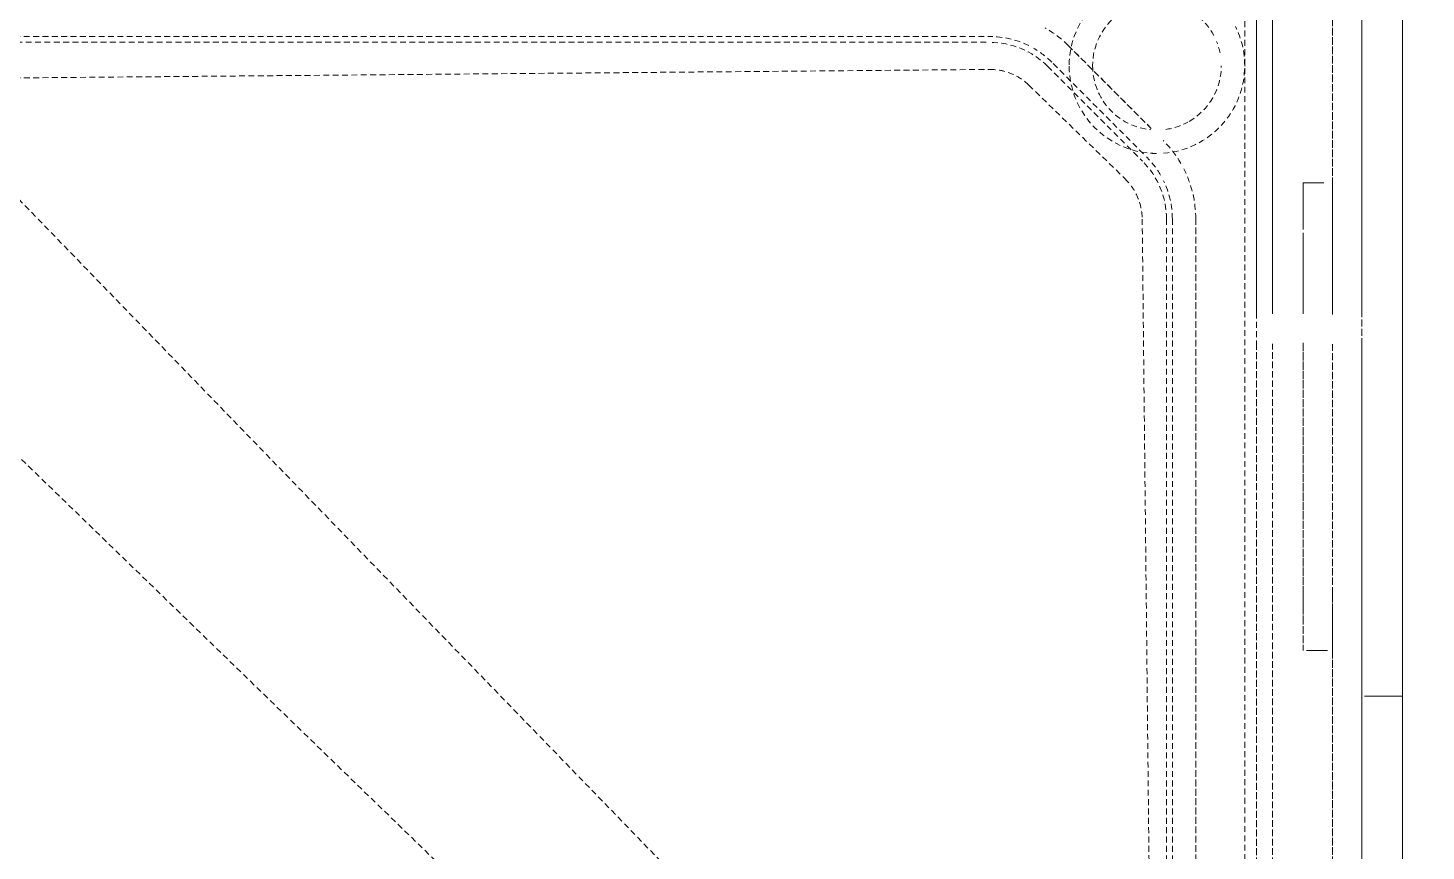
# Model space of a CAD drawing. Header units: millimetres. Extents: x -10915 to 62537, y -37640 to 44223.
# Drawn here: x 47159.5 to 47398.5, y 8685.2 to 8825.9 of the extents above; entities that cross this region are included whole.
import ezdxf

# ---------------------------------------------------------------- set-up
doc = ezdxf.new("R2010")
doc.units = ezdxf.units.MM
doc.linetypes.add('200_ШТРИХ_ш1п0_6_', pattern=[1.6, 1, -0.6])
for name, color, linetype, lineweight in [('Перекрытие штриховка', 7, 'Continuous', 18), ('Сантехника', 7, 'Continuous', 18), ('Стены отделка', 7, 'Continuous', 30)]:
    doc.layers.add(name, color=color, linetype=linetype, lineweight=lineweight)

# ---------------------------------------------------------------- blocks, each defined once
blk = doc.blocks.new('Reece_Tap_Wolfen_Drinking-Fountain - 10 L_Stainless Steel-7189108-План полов 4-го этажа')
at = {"layer": 'Сантехника', "color": 253, "linetype": '200_ШТРИХ_ш1п0_6_', "true_color": 0xa3a3a3}
for p, q in [((149.99, 138.97), (149.99, 100)), ((135, 134), (135, -134)), ((135, 134), (135, -134)), ((137, 134), (137, 77.6)), ((139.73, 77.6), (139.73, 135.2)), ((155, 77.6), (155, 110)), ((145, 100), (148.53, 100)), ((149.99, 100), (149.99, 98.72)), ((149.99, 100), (149.99, 77.47)), ((149.99, 98.72), (149.99, 90.37)), ((149.99, 77.47), (149.99, 90.37)), ((155, 78), (155, 72)), ((155, 78), (155, 72)), ((137, 72.4), (137, -72.4)), ((139.73, -72.4), (139.73, 72.47)), ((149.99, 72.4), (149.99, 20)), ((149.99, 29.63), (149.99, 72.4)), ((155, -72.4), (155, 72.4)), ((149.99, 29.63), (149.99, 20)), ((149.14, 20), (145.56, 20)), ((149.99, 20), (149.99, -20))]:
    blk.add_line(p, q, dxfattribs=at)
at = {"layer": 'Сантехника', "color": 251, "linetype": '200_ШТРИХ_ш1п0_6_', "true_color": 0x666666}
for p, q in [((149.99, 77.47), (149.99, 138.97)), ((137, 77.6), (137, 134)), ((139.73, 135.2), (139.73, 77.6)), ((155, 110), (155, 134)), ((-104.11, 125), (91.41, 125)), ((-104.11, 125), (91.41, 125)), ((119.01, 109.27), (104.85, 123.44)), ((104.85, 123.44), (119.01, 109.27)), ((102.28, 120.35), (118.01, 104.61)), ((102.28, 120.35), (118.01, 104.61)), ((155, 114), (155, 110)), ((155, 114), (155, 110)), ((155, 110), (155, -110)), ((155, -110), (155, 110)), ((122.63, 93.79), (122.63, -122.55)), ((122.63, 93.79), (122.63, -122.55)), ((126.63, -126.25), (126.63, 93.79)), ((126.63, 93.79), (126.63, -126.25)), ((137, 72), (137, 78)), ((137, 72), (137, 78)), ((137, -72.4), (137, 72.4)), ((139.73, 72.47), (139.73, -72.4)), ((149.99, -72.53), (149.99, 72.4))]:
    blk.add_line(p, q, dxfattribs=at)
at = {"layer": 'Сантехника', "linetype": '200_ШТРИХ_ш1п0_6_'}
for p, q in [((155, -134), (155, 134)), ((-113.38, 124), (91.41, 124)), ((101.31, 119.9), (117.52, 103.69)), ((-94.5, 117.74), (91.41, 119.36)), ((61.95, -43.63), (-94.5, 117.74)), ((98.09, 116.68), (114.53, 100.69)), ((117.48, 93.79), (119.74, -119.74)), ((121.63, 93.79), (121.63, -121.63)), ((-115.44, 92.77), (43.88, -61.7))]:
    blk.add_line(p, q, dxfattribs=at)
at = {"layer": 'Сантехника', "color": 7, "linetype": '200_ШТРИХ_ш1п0_6_', "true_color": 0xfdfdfd}
for p, q in [((145, 92.74), (145, 100)), ((145, 77.6), (145, 100)), ((145, 90.37), (145, 100)), ((145, 77.6), (145, 100)), ((145, 90.37), (145, 100)), ((145, 77.6), (145, 100)), ((145, 95), (145, 100)), ((145, 77.6), (145, 100)), ((145, 90.37), (145, 100)), ((145, 77.6), (145, 100)), ((145, 90.37), (145, 100)), ((145, 77.6), (145, 100)), ((145, 90.37), (145, 100)), ((145, 77.6), (145, 100)), ((145, 95), (145, 100)), ((145, 77.6), (145, 100)), ((145, 97.02), (145, 100)), ((145, 77.6), (145, 100)), ((148.53, 100), (145, 100)), ((145, 100), (148.53, 100)), ((145, 100), (148.53, 100)), ((145, 100), (148.53, 100)), ((145, 100), (148.53, 100)), ((145, 100), (148.53, 100)), ((145, 100), (148.53, 100)), ((145, 100), (148.53, 100)), ((149.99, 100), (149.99, 77.47)), ((149.99, 100), (149.99, 77.47)), ((149.99, 100), (149.99, 90.37)), ((149.99, 100), (149.99, 90.37)), ((149.99, 100), (149.99, 77.47)), ((149.99, 100), (149.99, 95)), ((149.99, 100), (149.99, 77.47)), ((149.99, 100), (149.99, 90.37)), ((149.99, 100), (149.99, 77.47)), ((149.99, 100), (149.99, 95)), ((149.99, 100), (149.99, 77.47)), ((149.99, 100), (149.99, 90.37)), ((149.99, 100), (149.99, 77.47)), ((149.99, 100), (149.99, 90.37)), ((149.99, 100), (149.99, 77.47)), ((149.99, 100), (149.99, 90.37)), ((149.99, 100), (149.99, 77.47)), ((145, 95), (145, 97.02)), ((145, 90.37), (145, 95)), ((145, 90.37), (145, 95)), ((145, 92.74), (145, 95)), ((149.99, 95), (149.99, 90.37)), ((149.99, 95), (149.99, 90.37)), ((145, 90.37), (145, 92.74)), ((145, 90.37), (145, 92.74)), ((145, 90.37), (145, 77.6)), ((145, 90.37), (145, 77.6)), ((145, 90.37), (145, 77.6)), ((145, 90.37), (145, 77.6)), ((145, 90.37), (145, 77.6)), ((145, 90.37), (145, 77.6)), ((145, 90.37), (145, 77.6)), ((145, 90.37), (145, 77.6)), ((145, 90.37), (145, 77.6)), ((149.99, 77.47), (149.99, 90.37)), ((149.99, 77.47), (149.99, 90.37)), ((149.99, 77.47), (149.99, 90.37)), ((149.99, 77.47), (149.99, 90.37)), ((149.99, 77.47), (149.99, 90.37)), ((149.99, 77.47), (149.99, 90.37)), ((149.99, 77.47), (149.99, 90.37)), ((149.99, 77.47), (149.99, 90.37)), ((145, 72.61), (145, 29.63)), ((145, 20), (145, 72.61)), ((145, 72.61), (145, 29.63)), ((145, 20), (145, 72.61)), ((145, 72.61), (145, 29.63)), ((145, 20), (145, 72.61)), ((145, 72.61), (145, 29.63)), ((145, 20), (145, 72.61)), ((145, 72.61), (145, 29.63)), ((145, 20), (145, 72.61)), ((145, 72.61), (145, 29.63)), ((145, 20), (145, 72.61)), ((145, 72.61), (145, 29.63)), ((145, 20), (145, 72.61)), ((145, 72.61), (145, 29.63)), ((145, 20), (145, 72.61)), ((145, 72.61), (145, 29.63)), ((145, 20), (145, 72.61)), ((149.99, 72.4), (149.99, 20)), ((149.99, 72.4), (149.99, 20)), ((149.99, 29.63), (149.99, 72.4)), ((149.99, 72.4), (149.99, 20)), ((149.99, 29.63), (149.99, 72.4)), ((149.99, 72.4), (149.99, 20)), ((149.99, 29.63), (149.99, 72.4)), ((149.99, 72.4), (149.99, 20)), ((149.99, 29.63), (149.99, 72.4)), ((149.99, 72.4), (149.99, 20)), ((149.99, 29.63), (149.99, 72.4)), ((149.99, 72.4), (149.99, 20)), ((149.99, 29.63), (149.99, 72.4)), ((149.99, 72.4), (149.99, 20)), ((149.99, 29.63), (149.99, 72.4)), ((149.99, 72.4), (149.99, 20)), ((149.99, 29.63), (149.99, 72.4)), ((145, 20), (145, 29.63)), ((145, 20), (145, 29.63)), ((145, 20), (145, 29.63)), ((145, 25), (145, 29.63)), ((145, 20), (145, 29.63)), ((145, 20), (145, 29.63)), ((145, 20), (145, 29.63)), ((145, 27.26), (145, 29.63)), ((145, 25), (145, 29.63)), ((149.99, 29.63), (149.99, 20)), ((149.99, 29.63), (149.99, 20)), ((149.99, 29.63), (149.99, 25)), ((149.99, 29.63), (149.99, 20)), ((149.99, 29.63), (149.99, 20)), ((149.99, 29.63), (149.99, 27.26)), ((149.99, 29.63), (149.99, 20)), ((149.99, 29.63), (149.99, 20)), ((145, 25), (145, 27.26)), ((149.99, 27.26), (149.99, 21.28)), ((145, 22.98), (145, 25)), ((145, 21.28), (145, 25)), ((145, 22.98), (145, 25)), ((149.99, 25), (149.99, 20)), ((145, 20), (145, 22.98)), ((145, 21.28), (145, 22.98)), ((145, 20), (145, 21.28)), ((145, 20), (145, 21.28)), ((145.56, 20), (149.14, 20)), ((149.14, 20), (145.56, 20)), ((149.14, 20), (145.56, 20)), ((149.14, 20), (145.56, 20)), ((149.14, 20), (145.56, 20)), ((149.14, 20), (145.56, 20)), ((149.14, 20), (145.56, 20)), ((149.14, 20), (145.56, 20)), ((149.99, 21.28), (149.99, 20))]:
    blk.add_line(p, q, dxfattribs=at)
at = {"layer": 'Сантехника', "color": 7, "linetype": '200_ШТРИХ_ш1п0_6_', "true_color": 0xfcfcfc}
for p, q in [((145, 95), (145, 100)), ((145, 77.6), (145, 100)), ((145, 100), (148.53, 100)), ((149.99, 100), (149.99, 98.72)), ((149.99, 100), (149.99, 77.47)), ((149.99, 98.72), (149.99, 90.37)), ((145, 90.37), (145, 95)), ((145, 90.37), (145, 77.6)), ((149.99, 77.47), (149.99, 90.37)), ((145, 72.61), (145, 29.63)), ((145, 20), (145, 72.61)), ((149.99, 72.4), (149.99, 20)), ((149.99, 29.63), (149.99, 72.4)), ((145, 27.26), (145, 29.63)), ((149.99, 29.63), (149.99, 25)), ((145, 20), (145, 27.26)), ((149.99, 25), (149.99, 20)), ((149.14, 20), (145.56, 20))]:
    blk.add_line(p, q, dxfattribs=at)
at = {"layer": 'Сантехника', "color": 7, "linetype": '200_ШТРИХ_ш1п0_6_', "true_color": 0xfafafa}
for p, q in [((145, 92.74), (145, 100)), ((145, 77.6), (145, 100)), ((145, 100), (148.53, 100)), ((149.99, 100), (149.99, 98.72)), ((149.99, 100), (149.99, 77.47)), ((149.99, 98.72), (149.99, 90.37)), ((145, 90.37), (145, 92.74)), ((145, 90.37), (145, 77.6)), ((149.99, 77.47), (149.99, 90.37)), ((145, 72.61), (145, 29.63)), ((145, 20), (145, 72.61)), ((149.99, 72.4), (149.99, 20)), ((149.99, 29.63), (149.99, 72.4)), ((145, 22.98), (145, 29.63)), ((149.99, 29.63), (149.99, 22.98)), ((145, 21.28), (145, 22.98)), ((149.99, 22.98), (149.99, 20)), ((145, 20), (145, 21.28)), ((149.14, 20), (145.56, 20))]:
    blk.add_line(p, q, dxfattribs=at)
at = {"layer": 'Сантехника', "color": 7, "linetype": '200_ШТРИХ_ш1п0_6_', "true_color": 0xf7f7f7}
for p, q in [((145, 95), (145, 100)), ((145, 77.6), (145, 100)), ((145, 100), (148.53, 100)), ((149.99, 100), (149.99, 90.37)), ((149.99, 100), (149.99, 77.47)), ((145, 92.74), (145, 95)), ((145, 90.37), (145, 92.74)), ((145, 90.37), (145, 77.6)), ((149.99, 77.47), (149.99, 90.37)), ((145, 72.61), (145, 29.63)), ((145, 20), (145, 72.61)), ((149.99, 72.4), (149.99, 20)), ((149.99, 29.63), (149.99, 72.4)), ((145, 25), (145, 29.63)), ((149.99, 29.63), (149.99, 20)), ((145, 21.28), (145, 25)), ((145, 20), (145, 21.28)), ((149.14, 20), (145.56, 20))]:
    blk.add_line(p, q, dxfattribs=at)
at = {"layer": 'Сантехника', "color": 7, "linetype": '200_ШТРИХ_ш1п0_6_', "true_color": 0xf2f2f2}
for p, q in [((145, 98.72), (145, 100)), ((145, 77.6), (145, 100)), ((145, 100), (148.53, 100)), ((145, 90.37), (145, 98.72)), ((149.99, 100), (149.99, 97.02)), ((149.99, 100), (149.99, 77.47)), ((149.99, 97.02), (149.99, 92.74)), ((149.99, 92.74), (149.99, 90.37)), ((145, 90.37), (145, 77.6)), ((149.99, 77.47), (149.99, 90.37)), ((145, 72.61), (145, 29.63)), ((145, 20), (145, 72.61)), ((149.99, 72.4), (149.99, 20)), ((149.99, 29.63), (149.99, 72.4)), ((145, 27.26), (145, 29.63)), ((149.99, 29.63), (149.99, 22.98)), ((145, 25), (145, 27.26)), ((145, 21.28), (145, 25)), ((149.99, 22.98), (149.99, 20)), ((145, 20), (145, 21.28)), ((149.14, 20), (145.56, 20))]:
    blk.add_line(p, q, dxfattribs=at)
at = {"layer": 'Сантехника', "color": 254, "linetype": '200_ШТРИХ_ш1п0_6_', "true_color": 0xeaeaea}
for p, q in [((145, 98.72), (145, 100)), ((145, 77.6), (145, 100)), ((145, 100), (148.53, 100)), ((145, 90.37), (145, 98.72)), ((149.99, 100), (149.99, 90.37)), ((149.99, 100), (149.99, 77.47)), ((145, 90.37), (145, 77.6)), ((149.99, 77.47), (149.99, 90.37)), ((145, 72.61), (145, 29.63)), ((145, 20), (145, 72.61)), ((149.99, 72.4), (149.99, 20)), ((149.99, 29.63), (149.99, 72.4)), ((145, 20), (145, 29.63)), ((149.99, 29.63), (149.99, 20)), ((149.14, 20), (145.56, 20))]:
    blk.add_line(p, q, dxfattribs=at)
at = {"layer": 'Сантехника', "color": 254, "linetype": '200_ШТРИХ_ш1п0_6_', "true_color": 0xdddddd}
for p, q in [((145, 90.37), (145, 100)), ((145, 77.6), (145, 100)), ((145, 100), (148.53, 100)), ((149.99, 100), (149.99, 95)), ((149.99, 100), (149.99, 77.47)), ((149.99, 95), (149.99, 90.37)), ((145, 90.37), (145, 77.6)), ((149.99, 77.47), (149.99, 90.37)), ((145, 72.61), (145, 29.63)), ((145, 20), (145, 72.61)), ((149.99, 72.4), (149.99, 20)), ((149.99, 29.63), (149.99, 72.4)), ((145, 27.26), (145, 29.63)), ((149.99, 29.63), (149.99, 20)), ((145, 20), (145, 27.26)), ((149.14, 20), (145.56, 20))]:
    blk.add_line(p, q, dxfattribs=at)
at = {"layer": 'Сантехника', "color": 9, "linetype": '200_ШТРИХ_ш1п0_6_', "true_color": 0xc7c7c7}
for p, q in [((145, 90.37), (145, 100)), ((145, 77.6), (145, 100)), ((145, 100), (148.53, 100)), ((149.99, 100), (149.99, 90.37)), ((149.99, 100), (149.99, 77.47)), ((145, 90.37), (145, 77.6)), ((149.99, 77.47), (149.99, 90.37)), ((145, 72.61), (145, 29.63)), ((145, 20), (145, 72.61)), ((149.99, 72.4), (149.99, 20)), ((149.99, 29.63), (149.99, 72.4)), ((145, 22.98), (145, 29.63)), ((149.99, 29.63), (149.99, 20)), ((145, 20), (145, 22.98)), ((149.14, 20), (145.56, 20))]:
    blk.add_line(p, q, dxfattribs=at)
at = {"layer": 'Сантехника', "color": 253, "linetype": '200_ШТРИХ_ш1п0_6_', "true_color": 0xa3a3a3}
for radius, start, end in [(15, 90, 180), (11, 27.9227, 78.2683), (11, 126.5536, 180), (15, 0, 26.4531), (11, 11.4338, 22.2212), (15, 180.3601, 263.7844), (11, 180, 264.6071), (15, 274.2426, 0), (11, 300, 0), (11, 277.8402, 298.6531), (15, 265.8053, 270)]:
    blk.add_arc((120, 120), radius, start, end, dxfattribs=at)
at = {"layer": 'Сантехника', "color": 251, "linetype": '200_ШТРИХ_ш1п0_6_', "true_color": 0x666666}
for centre, radius, start, end in [((91.41, 110), 15, 63.5844, 90), ((91.41, 110), 15, 63.5844, 90), ((91.41, 110), 19, 45, 59.9972), ((91.41, 110), 19, 45, 59.9972), ((91.41, 110), 15, 45, 60), ((91.41, 110), 15, 45, 60), ((107.63, 93.79), 19, 30, 45), ((107.63, 93.79), 19, 30, 45), ((107.63, 93.79), 15, 30, 45), ((107.63, 93.79), 15, 30, 45), ((107.63, 93.79), 19, 0, 26.9089), ((107.63, 93.79), 19, 0, 26.9089), ((107.63, 93.79), 15, 0, 25.8386), ((107.63, 93.79), 15, 0, 25.8386)]:
    blk.add_arc(centre, radius, start, end, dxfattribs=at)
at = {"layer": 'Сантехника', "linetype": '200_ШТРИХ_ш1п0_6_'}
for centre, start, end in [((91.41, 110), 45, 90), ((107.63, 93.79), 0, 45)]:
    blk.add_arc(centre, 14, start, end, dxfattribs=at)
for points in [[(91.41, 119.36), (92.25, 119.36), (93.87, 119.17), (96.19, 118.24), (97.49, 117.26), (98.09, 116.68)], [(114.53, 100.69), (115.15, 100.07), (116.2, 98.74), (117.23, 96.34), (117.47, 94.66), (117.48, 93.79)]]:
    blk.add_open_spline(points, degree=3, dxfattribs=at)

msp = doc.modelspace()

# ---------------------------------------------------------------- hatches: boundary and pattern name
at = {"layer": 'Перекрытие штриховка', "lineweight": 9, "true_color": 0x787878}
h = msp.add_hatch(dxfattribs=at)
h.set_pattern_fill('FP_18', color=8, style=0, pattern_type=2)
h.set_pattern_definition([(0, (9602.2, 36211.3), (0, 500), []), (90, (9602.2, 36211.3), (-500, 3e-14), [])])
h.paths.add_polyline_path([(47086.468, 8849.26), (47087.212, 8848.811), (47087.212, 8849.482)])
h.paths.add_polyline_path([(47382.331, 8845.461), (47381.412, 8844.172), (47382.639, 8844.429), (47382.553, 8844.717)])
h.paths.add_polyline_path([(48911.614, 9646.429), (48913.614, 9644.429), (48913.614, 9646.429)])
h.paths.add_polyline_path([(24278.876, 12574.426), (24278.876, 12575.226), (24278.865, 12574.434)])
h.paths.add_polyline_path([(31985.904, 8790.238), (31983.904, 8788.238), (31985.904, 8788.238)])
h.paths.add_polyline_path([(44748.18, 8627.057), (47077.5, 8627.057), (47078.181, 8833.429), (47083.106, 8846.996), (47092.141, 8852.197), (47093.31, 8852.51), (47095.821, 8853.714), (47135.503, 8854.475), (47135.503, 8864.499), (47148.494, 8864.499), (47148.494, 8854.475), (47366.5, 8853.747), (47380.753, 8847.805), (47385.581, 8841.333), (47385.581, 8838.619), (47386.771, 8837.322), (47387.5, 8771.831), (47388.635, 8627.057), (47394.5, 8627.212), (47394.5, 8979.429), (47410.5, 8979.429), (47410.5, 9518.429), (47402.5, 9518.429), (47402.5, 9528.429), (47410.5, 9528.429), (47410.5, 9634.429), (47408.5, 9634.429), (47408.5, 9646.429), (48883.614, 9646.429), (48883.614, 9770), (48893.614, 9770), (48893.614, 9646.429), (48911.614, 9646.429), (48911.614, 9770), (48923.614, 9770), (48923.614, 9879.641), (48471.614, 10662.528), (48479.409, 10667.028), (48474.409, 10675.688), (48519.442, 10701.688), (48514.442, 10710.348), (48522.236, 10714.848), (48923.614, 10019.641), (48923.614, 10920.359), (48842.236, 10779.408), (48834.442, 10783.908), (48829.442, 10775.248), (48784.409, 10801.248), (48779.409, 10792.587), (48771.614, 10797.087), (48923.614, 11060.359), (48923.614, 11170), (48911.614, 11170), (48911.614, 12109.937), (48893.614, 12109.937), (48893.614, 11170), (48883.614, 11170), (48883.614, 12081.937), (48373.189, 12081.937), (48373.189, 12091.937), (48883.614, 12091.937), (48883.614, 12109.937), (48373.189, 12109.937), (48373.189, 12613.937), (48548.684, 12613.937), (48548.556, 12616.937), (48373.189, 12616.937), (48373.189, 12626.937), (48548.822, 12626.937), (48550.822, 12814.342), (46168.189, 12814.342), (46168.189, 12626.937), (46633.189, 12626.937), (46633.189, 12616.937), (46168.189, 12616.937), (46168.189, 12613.937), (46633.189, 12613.937), (46633.189, 12109.937), (44699.094, 12109.937), (44699.094, 12141.937), (42999.094, 12141.937), (42999.094, 12109.937), (39894.565, 12109.937), (39894.565, 12141.937), (39129.809, 12141.937), (39715.349, 11803.687), (39712.201, 11798.187), (39722.14, 11792.448), (39708.64, 11769.066), (39718.599, 11763.316), (39715.349, 11757.687), (39049.809, 12141.937), (38864.565, 12141.937), (38864.565, 12109.937), (37896.849, 12109.937), (37896.826, 12111.937), (37894.826, 12111.937), (37889.952, 12525.562), (37889.835, 12525.594), (37871.951, 12525.594), (37877.06, 12091.937), (38864.565, 12091.937), (38864.565, 12081.937), (37867.177, 12081.937), (37861.796, 12525.668), (35142.497, 12532.827), (35142.668, 12542.826), (37861.832, 12535.668), (37861.773, 12538.668), (24465.876, 12572.837), (24465.876, 12423.559), (24455.876, 12423.559), (24455.876, 12573.96), (24452.876, 12573.368), (24452.876, 12423.559), (24440.876, 12423.559), (24440.876, 12420.75), (24340.876, 12420.75), (24340.876, 12430.75), (24300.876, 12430.75), (24300.876, 12420.75), (24283.876, 12420.75), (24283.876, 12423.559), (24278.876, 12423.559), (24278.876, 12574.426), (24275.876, 12574.401), (24275.876, 12423.559), (24265.876, 12423.559), (24265.876, 12574.461), (24171.376, 12574.461), (24171.376, 12455.512), (24200.876, 12455.512), (24200.876, 12443.512), (24171.376, 12443.512), (24171.376, 10935.75), (24283.876, 10935.75), (24283.876, 10960.75), (24300.876, 10960.75), (24300.876, 10950.75), (24340.876, 10950.75), (24340.876, 10960.75), (24440.876, 10960.75), (24440.876, 10935.75), (31998.904, 10935.75), (31998.904, 10730.75), (31988.904, 10730.75), (31988.904, 10925.75), (24440.876, 10925.75), (24440.876, 10922.75), (31983.904, 10922.75), (31983.904, 10920.75), (31985.904, 10920.75), (31985.904, 10730.75), (31973.904, 10730.75), (31973.904, 10645.358), (31978.404, 10647.956), (32295.904, 10098.029), (32288.11, 10093.529), (32293.11, 10084.869), (32248.077, 10058.869), (32253.077, 10050.209), (32245.283, 10045.709), (31973.904, 10515.75), (31973.904, 9245.75), (32375.283, 9940.957), (32383.077, 9936.457), (32388.077, 9945.118), (32433.11, 9919.118), (32438.11, 9927.778), (32445.904, 9923.278), (31978.404, 9113.544), (31973.904, 9116.142), (31973.904, 9030.75), (31985.904, 9030.75), (31985.904, 8790.238), (31988.904, 8790.238), (31988.904, 9030.75), (31998.904, 9030.75), (31998.904, 8803.238), (35520, 8803.238), (35520, 8793.238), (31998.904, 8793.238), (31998.904, 8790.238), (35520, 8790.238), (35520, 8758.238), (35591.506, 8758.238), (35589.838, 8761.609), (36370.865, 9212.347), (36374.034, 9206.859), (36364.075, 9201.109), (36377.575, 9177.726), (36367.615, 9171.976), (36370.784, 9166.3), (35664, 8758.238), (36550, 8758.238), (36550, 8790.238), (38699.5, 8790.238), (38699.5, 8758.238), (38771.006, 8758.238), (38769.338, 8761.609), (39550.365, 9212.347), (39553.534, 9206.859), (39543.575, 9201.109), (39557.075, 9177.726), (39547.115, 9171.976), (39550.284, 9166.3), (38843.5, 8758.238), (39729.5, 8758.238), (39729.5, 8790.238), (40041.13, 8790.238), (40041.13, 8793.238), (39729.5, 8793.238), (39729.5, 8803.238), (40041.13, 8803.238), (40041.13, 9100.345), (41961.083, 9100.345), (41961.979, 8797.99), (41963.736, 8667.057), (42381.756, 8667.057), (42381.756, 8657.057), (41963.537, 8657.057), (41963.869, 8639.057), (42381.756, 8639.057), (42381.756, 8627.057), (42431.756, 8627.057), (43271.801, 9112.057), (43291.801, 9077.416), (42511.756, 8627.057), (43451.756, 8627.057), (43451.756, 8639.057), (44175, 8639.057), (44175.031, 8637.057), (44177, 8637.057), (44177, 8627.057), (44195, 8627.057), (44195, 8657.057), (43451.756, 8657.057), (43451.756, 8667.057), (44205, 8667.057), (44205, 8627.057)])
h.paths.add_polyline_path([(41950.758, 8637.057), (41950.426, 8638.744), (41948.868, 8637.057), (41950.736, 8637.057)])
h.paths.add_polyline_path([(41950.736, 8639.057), (41953.736, 8639.057), (41953.537, 8657.057), (41950.537, 8657.057)])
h.paths.add_polyline_path([(41951.083, 8667.057), (41953.426, 8667.057), (41951.083, 8983.221), (41951.083, 9090.345), (40051.13, 9090.345), (40051.13, 8803.238), (40054.13, 8803.238), (40054.13, 9085.345), (40056.13, 9085.345), (40056.13, 9087.345), (41946.083, 9087.345), (41946.083, 9085.345), (41948.083, 9085.345), (41948.978, 8797.99), (41950.868, 8667.057)])
h.paths.add_polyline_path([(31985.904, 8758.238), (32616.756, 8758.238), (32616.728, 8778.238), (31973.904, 8778.238), (31973.904, 8758.238), (31983.904, 8758.238)])
h.paths.add_polyline_path([(38776.5, 8758.238), (38784.285, 8758.238), (38782.129, 8761.488)])
h.paths.add_polyline_path([(35604.785, 8758.238), (35602.629, 8761.488), (35597, 8758.238), (35602.838, 8758.238)])
h.paths.add_polyline_path([(40054.13, 8790.238), (40054.13, 8793.238), (40051.13, 8793.238), (40051.13, 8790.238)])
h.paths.add_polyline_path([(40056.13, 8788.238), (40054.13, 8790.238), (40054.13, 8788.238)])
h.paths.add_polyline_path([(36802.446, 8793.238), (36550, 8793.238), (36550, 8803.238), (38699.5, 8803.238), (38699.5, 8793.238), (36893.264, 8793.238)])
h.paths.add_polyline_path([(47095.5, 8833.93), (47094.352, 8835.147), (47094.832, 8834.097)])
h.paths.add_polyline_path([(47369.5, 8833.936), (47370.939, 8835.433), (47370.377, 8836.429), (47369.5, 8834.81), (47369.5, 8834.136)])
h.paths.add_polyline_path([(31973.904, 9123.75), (31975.61, 9126.704), (31973.904, 9126.704)])
h.paths.add_polyline_path([(31973.904, 10633.811), (31975.61, 10634.795), (31973.904, 10637.75), (31973.904, 10634.795)])
h.paths.add_polyline_path([(24283.876, 10922.75), (24283.876, 10925.75), (24171.376, 10925.75), (24171.376, 10922.75), (24178.663, 10922.75)])
h.paths.add_polyline_path([(44847.212, 12081.937), (44699.094, 12081.937), (44699.094, 12091.937), (46633.189, 12091.937), (46633.189, 12081.937), (44890.918, 12081.937)])
h.paths.add_polyline_path([(42966.094, 12081.937), (39894.565, 12081.937), (39894.565, 12091.937), (42999.094, 12091.937), (42999.094, 12081.937)])
h.paths.add_polyline_path([(48911.614, 12109.937), (48913.614, 12111.937), (48911.614, 12111.937)])
h.paths.add_polyline_path([(35190.406, 12414.596), (24550.531, 12466.184), (24550.589, 12478.184), (35190.464, 12426.596)])
h.paths.add_polyline_path([(24438.376, 12470.75), (24440.876, 12470.75), (24439.833, 12574.837), (24438.376, 12574.837), (24438.376, 12567.99)])
h.paths.add_polyline_path([(37889.835, 12535.594), (37889.799, 12538.594), (37871.798, 12538.594), (37871.833, 12535.641), (37889.799, 12535.594)])
h.paths.add_polyline_path([(37891.776, 12538.589), (37891.799, 12538.594), (37891.75, 12540.562), (37889.952, 12538.594)])
h.paths.add_polyline_path([(37901.784, 12539.991), (37921.779, 12540.462), (37921.19, 12550.511), (37901.66, 12550.459), (37901.777, 12540.562)])
h.paths.add_polyline_path([(48608.346, 12601.937), (48588.558, 12602.15), (48588.686, 12601.937), (48606.423, 12601.937)])
h.paths.add_polyline_path([(46143.189, 12601.937), (46143.189, 12605.472), (46123.189, 12605.472), (46123.189, 12601.937)])
h.paths.add_polyline_path([(48576.685, 12613.937), (48576.685, 12616.937), (48558.716, 12616.937), (48558.684, 12613.937)])
h.paths.add_polyline_path([(48578.664, 12611.937), (48578.664, 12613.937), (48576.685, 12613.937)])
h.paths.add_polyline_path([(46155.189, 12613.937), (46158.189, 12613.937), (46158.189, 12616.937), (46155.189, 12616.937)])
h.paths.add_polyline_path([(46153.189, 12611.937), (46155.189, 12613.937), (46153.189, 12613.937)])
h.paths.add_polyline_path([(46158.189, 12626.937), (46158.189, 12814.342), (46155.189, 12814.342), (46155.189, 12626.937)])
h.paths.add_polyline_path([(48558.823, 12626.937), (48576.824, 12626.937), (48578.685, 12814.342), (48560.823, 12814.342), (48560.295, 12764.924)])

# ---------------------------------------------------------------- linework, layer by layer
at = {"layer": 'Стены отделка', "lineweight": 9}
msp.add_line((47394.5, 8979.429), (47394.5, 8379.429), dxfattribs=at)

# ---------------------------------------------------------------- block references
at = {"layer": 'Сантехника', "color": 253, "linetype": '200_ШТРИХ_ш1п0_6_', "true_color": 0xa3a3a3}
msp.add_blockref('Reece_Tap_Wolfen_Drinking-Fountain - 10 L_Stainless Steel-7189108-План полов 4-го этажа', (47232.5, 8699.429), dxfattribs=at)

doc.saveas('drawing.dxf')
